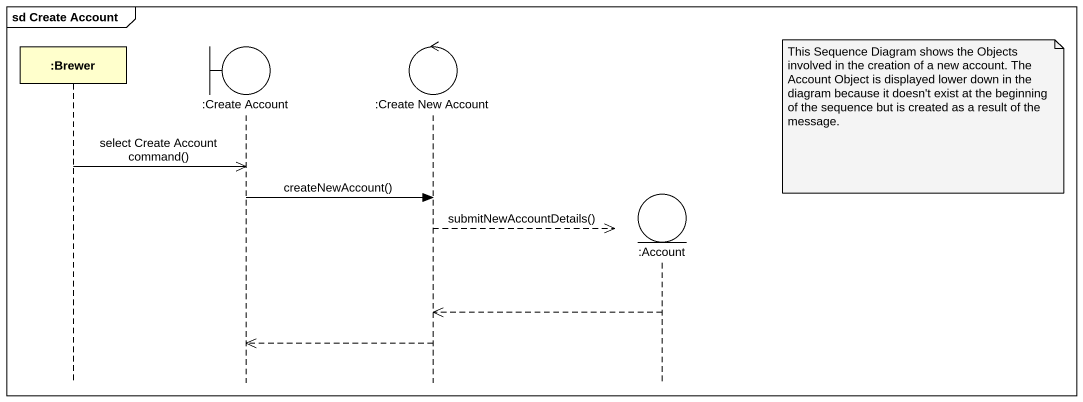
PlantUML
@startuml
mainframe sd Create Account
hide footbox
participant ":Brewer" as Brewer
boundary ":Create Account" as Create_Account
control ":Create New Account" as Create_New_Account
entity ":Account" as Account

note right of Account : This Sequence Diagram shows the Objects involved in the creation of a new account. The Account Object is displayed lower down in the diagram because it doesn't exist at the beginning of the sequence but is created as a result of the message.
Brewer ->> Create_Account : select Create Account command()
Create_Account -> Create_New_Account : createNewAccount()
Create_New_Account -->> Account ** : submitNewAccountDetails()
Account -->> Create_New_Account
Create_New_Account -->> Create_Account
@enduml
